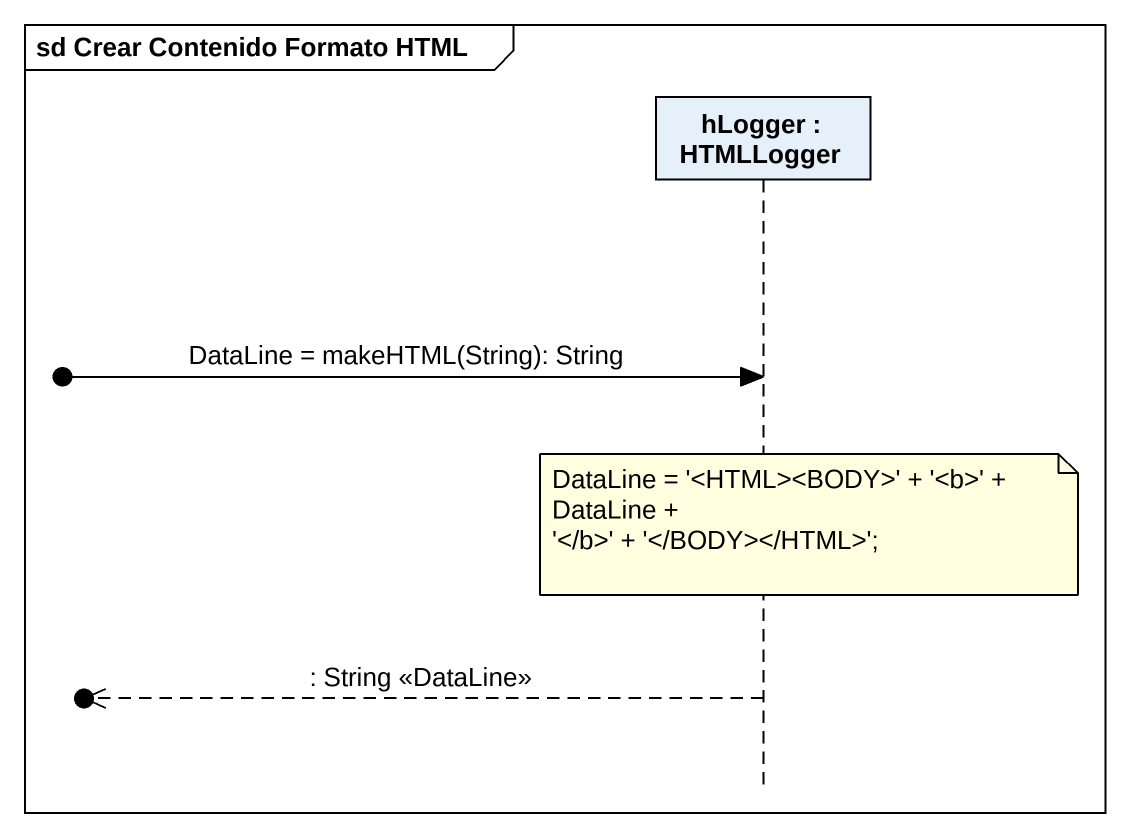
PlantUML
@startuml
mainframe sd Crear Contenido Formato HTML
hide footbox
participant "hLogger : HTMLLogger" as hLogger

[o-> hLogger : DataLine = makeHTML(String): String
note over hLogger
  DataLine = '<HTML><BODY>' + '~<b>' + DataLine +
  ~'~</b>' + '</BODY></HTML>';
end note
[o<<-- hLogger : : String <<DataLine>>
@enduml
